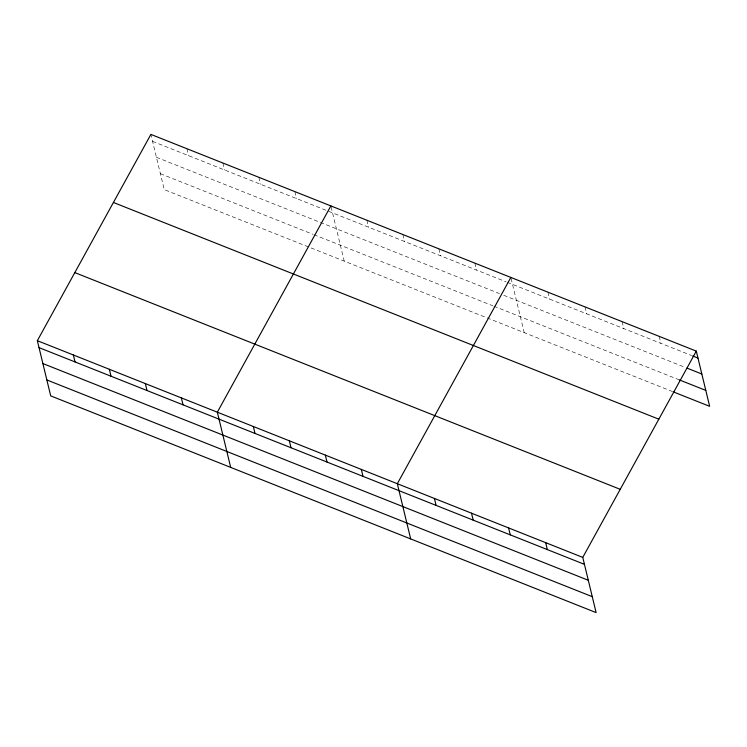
<?xml version="1.0" encoding="UTF-8"?>
<svg xmlns="http://www.w3.org/2000/svg" width="747" height="747" viewBox="0 0 747 747"><rect width="100%" height="100%" fill="white"/><g stroke="black" fill="none" stroke-linecap="round" stroke-linejoin="round"><path stroke-width="0.56" stroke-dasharray="3.73 2.8" d="M152.565 141.36L506.186 281.862M507.241 282.282L691.619 355.544M156.412 157.281L499.444 293.58M503.683 295.261L684.878 367.263M160.381 173.687L312.844 234.269M313.899 234.689L492.833 305.784M493.888 306.205L679.303 379.878M672.561 391.587L164.237 189.607L150.885 134.404M659.209 336.383L660.89 343.34M622.12 321.649L623.801 328.596M585.032 306.914L586.712 313.861M547.943 292.17L549.624 299.127M511.097 278.426L524.207 332.639M474.859 263.131L476.539 270.087M438.863 248.826L440.543 255.782M402.857 234.53L404.547 241.477M366.861 220.225L368.542 227.172M331.108 206.91L344.227 261.123M294.869 191.615L296.55 198.571M258.873 177.31L260.554 184.266M222.877 163.014L224.558 169.961M186.881 148.709L188.561 155.656"/><path stroke-width="1.12" d="M696.297 351.118L582.763 557.393L596.115 612.596L50.703 395.882L37.35 340.679L150.885 134.404L696.297 351.118L709.65 406.321L673.626 392.007M330.865 205.92L217.34 412.195L230.692 467.398M510.855 277.436L397.32 483.711L410.682 538.914M692.674 355.964L697.978 358.074M686.997 368.103L701.825 373.995M679.303 379.878L705.794 390.401M113.413 202.474L658.826 419.188M74.812 272.608L620.225 489.322M37.35 340.679L582.763 557.393M39.031 347.626L584.443 564.34M42.887 363.556L588.3 580.27M46.856 379.952L592.268 596.676M545.674 542.658L547.355 549.605M508.586 527.914L510.266 534.871M471.497 513.18L473.178 520.136M434.409 498.445L436.089 505.402M361.324 469.405L363.005 476.362M325.328 455.1L327.009 462.057M289.332 440.795L291.013 447.752M253.336 426.49L255.016 433.447M181.344 397.89L183.024 404.837M145.338 383.584L147.028 390.541M109.342 369.279L111.023 376.236M73.346 354.974L75.027 361.931"/></g></svg>
